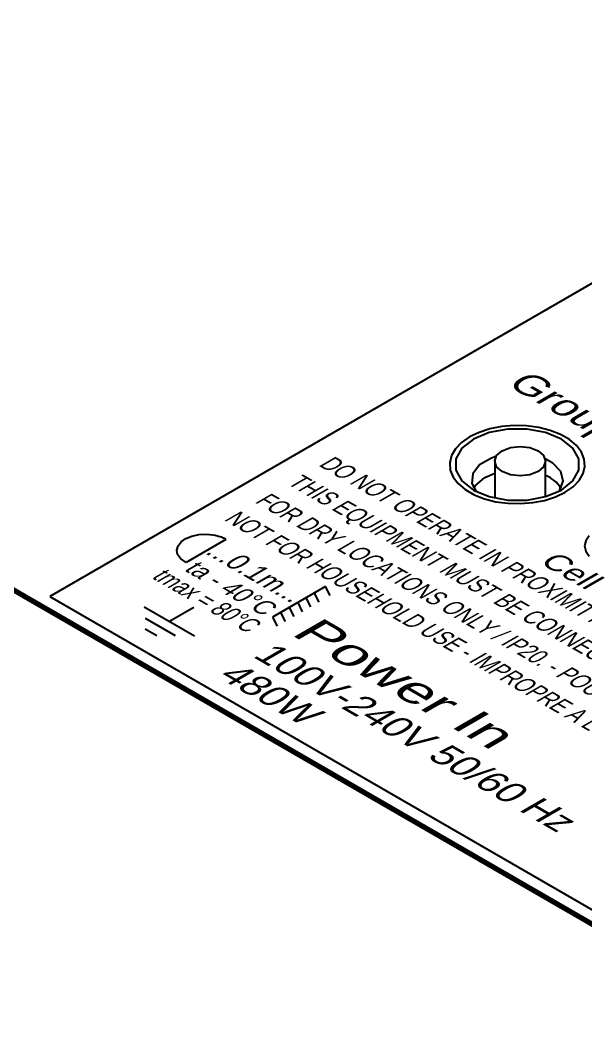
# Model space of a CAD drawing. Header units: inches. Extents: x 2.5 to 102.3, y 2 to 82.2.
# Drawn here: x 60.287 to 61.494, y 52.986 to 55.119 of the extents above; entities that cross this region are included whole.
import ezdxf

# ---------------------------------------------------------------- set-up
doc = ezdxf.new("R2010")
doc.units = ezdxf.units.IN
doc.header["$MEASUREMENT"] = 0
doc.layers.add('LABEL', color=2, linetype='Continuous')
doc.styles.add('Arial', font='arial.ttf')

msp = doc.modelspace()

# ---------------------------------------------------------------- linework, layer by layer
for p, q in [((64.5856, 51.4105), (14.7702, 80.1684)), ((64.59, 51.4109), (14.7746, 80.1687)), ((63.9424, 51.7893), (15.4455, 79.786)), ((61.2991, 54.1786), (61.2991, 54.0999)), ((61.4076, 54.1029), (61.4076, 54.1786)), ((61.2783, 54.1437), (61.2991, 54.1528)), ((61.4386, 54.118), (61.4386, 54.1242))]:
    msp.add_line(p, q)
at = {"flags": 128}
for points in [[(61.4413, 54.117), (61.4657, 54.1364), (61.4785, 54.1592), (61.4785, 54.1832), (61.4657, 54.206), (61.4413, 54.2254), (61.4077, 54.2395), (61.3682, 54.2469), (61.3267, 54.2469), (61.2872, 54.2395), (61.2536, 54.2254), (61.2292, 54.206), (61.2163, 54.1832), (61.2163, 54.1592), (61.2292, 54.1364), (61.2536, 54.117), (61.2872, 54.103), (61.3267, 54.0955), (61.3682, 54.0955), (61.4077, 54.103), (61.4413, 54.117)], [(61.3917, 54.2007), (61.4034, 54.1906), (61.4076, 54.1786), (61.4034, 54.1666), (61.3917, 54.1564), (61.3741, 54.1497), (61.3533, 54.1473), (61.3326, 54.1497), (61.315, 54.1564), (61.3032, 54.1666), (61.2991, 54.1786), (61.3032, 54.1906), (61.315, 54.2007), (61.3326, 54.2075), (61.3533, 54.2099), (61.3741, 54.2075), (61.3917, 54.2007)], [(61.3018, 54.1884), (61.2922, 54.185), (61.2667, 54.1704), (61.2522, 54.1514), (61.2506, 54.1306), (61.2593, 54.1139)], [(61.4356, 54.1139), (61.4369, 54.1156), (61.4452, 54.1358), (61.4402, 54.1564), (61.4227, 54.1745), (61.407, 54.1832)], [(61.2544, 54.1211), (61.258, 54.1265), (61.2783, 54.1437)]]:
    msp.add_lwpolyline(points, dxfattribs=at)
msp.add_arc((61.3799, 54.0812), 0.0726, 33.3623, 67.5999)
at = {"layer": 'LABEL'}
for p, q in [((61.6143, 54.6201), (60.3504, 53.8904)), ((61.289, 54.2474), (61.2657, 54.2399)), ((61.3142, 54.2522), (61.289, 54.2474)), ((61.3406, 54.2544), (61.3142, 54.2522)), ((61.3672, 54.2536), (61.3406, 54.2544)), ((61.3931, 54.2501), (61.3672, 54.2536)), ((61.4174, 54.2439), (61.3931, 54.2501)), ((61.4394, 54.2352), (61.4174, 54.2439)), ((61.2453, 54.2301), (61.2283, 54.2182)), ((61.2657, 54.2399), (61.2453, 54.2301)), ((61.4582, 54.2244), (61.4394, 54.2352)), ((61.4732, 54.2117), (61.4582, 54.2244)), ((61.2153, 54.2048), (61.2069, 54.1903)), ((61.2283, 54.2182), (61.2153, 54.2048)), ((61.484, 54.1976), (61.4732, 54.2117)), ((61.4901, 54.1827), (61.484, 54.1976)), ((61.2069, 54.1903), (61.2032, 54.175)), ((61.4913, 54.1673), (61.4901, 54.1827)), ((61.2032, 54.175), (61.2044, 54.1597)), ((61.2044, 54.1597), (61.2105, 54.1447)), ((61.4876, 54.1521), (61.4913, 54.1673)), ((61.2105, 54.1447), (61.2213, 54.1307)), ((61.4662, 54.1241), (61.4792, 54.1376)), ((61.4792, 54.1376), (61.4876, 54.1521)), ((61.2213, 54.1307), (61.2363, 54.118)), ((61.2363, 54.118), (61.2551, 54.1071)), ((61.4288, 54.1025), (61.4492, 54.1123)), ((61.4492, 54.1123), (61.4662, 54.1241)), ((61.2551, 54.1071), (61.2771, 54.0985)), ((61.2771, 54.0985), (61.3014, 54.0922)), ((61.3014, 54.0922), (61.3273, 54.0887)), ((61.3803, 54.0901), (61.4055, 54.095)), ((61.4055, 54.095), (61.4288, 54.1025)), ((61.3273, 54.0887), (61.3539, 54.088)), ((61.3539, 54.088), (61.3803, 54.0901)), ((60.624, 53.9981), (60.6305, 54.0063)), ((60.6305, 54.0063), (60.6405, 54.0134)), ((60.6405, 54.0134), (60.6532, 54.0188)), ((60.7261, 54.0117), (60.6413, 53.9627)), ((60.6532, 54.0188), (60.6682, 54.0222)), ((60.6682, 54.0222), (60.685, 54.023)), ((60.685, 54.023), (60.703, 54.0209)), ((60.703, 54.0209), (60.7054, 54.0204)), ((60.7054, 54.0204), (60.7079, 54.0197)), ((60.7079, 54.0197), (60.7105, 54.019)), ((60.7105, 54.019), (60.7131, 54.0181)), ((60.7131, 54.0181), (60.7157, 54.0172)), ((60.7157, 54.0172), (60.7182, 54.0162)), ((60.7182, 54.0162), (60.7205, 54.0152)), ((60.7205, 54.0152), (60.7226, 54.0141)), ((60.7226, 54.0141), (60.7245, 54.0129)), ((60.7245, 54.0129), (60.7261, 54.0117)), ((61.4933, 54.0091), (61.4907, 53.9978)), ((61.5008, 54.0196), (61.4933, 54.0091)), ((60.6212, 53.9892), (60.624, 53.9981)), ((60.6228, 53.98), (60.6212, 53.9892)), ((61.4907, 53.9978), (61.4933, 53.9864)), ((61.4933, 53.9864), (61.5008, 53.9759)), ((60.6293, 53.971), (60.6228, 53.98)), ((60.6413, 53.9627), (60.6293, 53.971)), ((60.9386, 53.9115), (60.8251, 53.846)), ((60.9486, 53.8922), (60.9386, 53.9115)), ((60.3504, 53.8904), (63.1004, 52.3026)), ((60.8967, 53.8874), (60.9064, 53.8679)), ((60.9143, 53.8975), (60.9241, 53.8781)), ((60.5519, 53.868), (60.6592, 53.806)), ((60.6576, 53.867), (60.6056, 53.837)), ((60.8609, 53.8667), (60.8706, 53.8472)), ((60.879, 53.8772), (60.8888, 53.8577)), ((60.5538, 53.8441), (60.6178, 53.8071)), ((60.8251, 53.846), (60.8349, 53.8266)), ((60.8427, 53.8562), (60.8525, 53.8367)), ((60.5535, 53.8214), (60.5785, 53.807))]:
    msp.add_line(p, q, dxfattribs=at)

# ---------------------------------------------------------------- texts
at = {"layer": 'LABEL', "style": 'Arial', "oblique": 30}
for s, height, width, p in [('Grouping', 0.05196, 1.212436, (61.3227, 54.3415)), ('DO NOT OPERATE IN PROXIMITY TO FLAMMABLE MATERIALS.', 0.034716, 0.877572, (60.9218, 54.1696)), ('THIS EQUIPMENT MUST BE CONNECTED TO EARTH/GROUND.', 0.034716, 0.877572, (60.8546, 54.1308)), ('FOR DRY LOCATIONS ONLY / IP20. - POUR EMPLACEMENTS SECS SEULEMENT', 0.034716, 0.866025, (60.786, 54.0912)), ("NOT FOR HOUSEHOLD USE - IMPROPRE A L'USAGE DOMESTIQUE", 0.034716, 0.866025, (60.7201, 54.0532)), ('ta - 40°C', 0.03537, 1.010363, (60.6347, 53.9467)), ('...0.1m...', 0.03909, 1.010363, (60.6798, 53.9827)), ('Cell', 0.04059, 1.212436, (61.3927, 53.9623)), ('tmax = 80°C', 0.035369, 0.866025, (60.5659, 53.9303)), ('Power In', 0.06495, 1.385641, (60.8626, 53.8096)), ('100V-240V 50/60 Hz', 0.050338, 1.154701, (60.781, 53.7625)), ('480W', 0.05034, 1.154701, (60.7064, 53.7194))]:
    msp.add_text(s, height=height, rotation=330, dxfattribs=dict(at, width=width)).set_placement(p)

doc.saveas('drawing.dxf')
